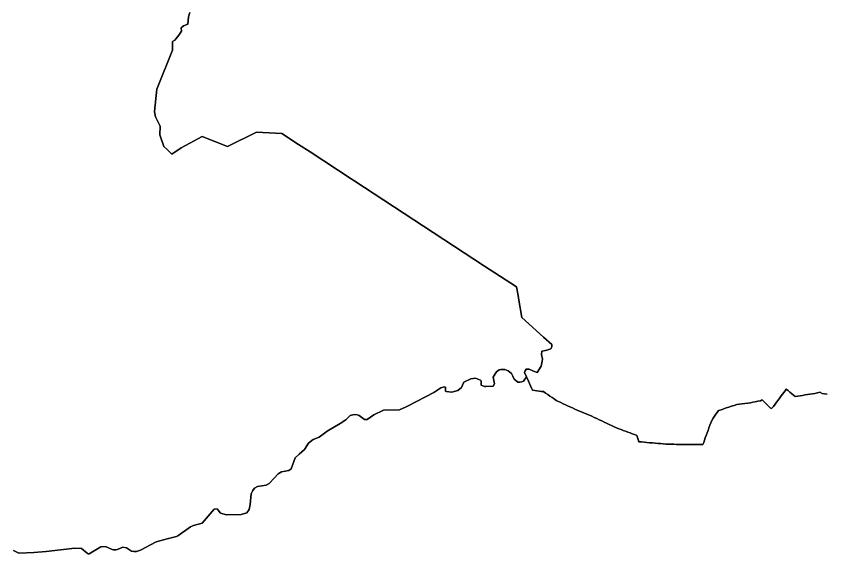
# Model space of a CAD drawing. Header units: inches. Extents: x 130170 to 284068, y 377793 to 804530.
# Drawn here: x 243564 to 246451, y 725009 to 726924 of the extents above; entities that cross this region are included whole.
import ezdxf

# ---------------------------------------------------------------- set-up
doc = ezdxf.new("R2010")
doc.units = ezdxf.units.IN
doc.header["$MEASUREMENT"] = 0
doc.layers.add('muni_il', color=7, linetype='Continuous')

msp = doc.modelspace()

# ---------------------------------------------------------------- linework, layer by layer
at = {"layer": 'muni_il'}
for points in [[(244182.2, 726936.3), (244177.5, 726921.1), (244175.9, 726894.9), (244159.9, 726889.5), (244151.5, 726882.1), (244153.2, 726870.1), (244143, 726855.9), (244129.3, 726838.4), (244120.3, 726833.1), (244121.1, 726802.1), (244064.5, 726663.9), (244056.5, 726584), (244056.3, 726582.4), (244060.1, 726565.6), (244077, 726531.6), (244076.1, 726500.6), (244089.7, 726459.2), (244101.7, 726448.5), (244117.8, 726431.6), (244151.9, 726455.1), (244226.7, 726494.8), (244316.9, 726459.7), (244419.5, 726510.3), (244509.8, 726505.8), (244569.3, 726467.1), (244610.7, 726440.1), (244757, 726344.2), (244770, 726335.7), (245049.4, 726152.7), (245231.8, 726032.7), (245346.2, 725959.1), (245351.8, 725929.3), (245354.6, 725912.6), (245364.9, 725850.5), (245442.5, 725779.9), (245471.8, 725754.6), (245472, 725745.6), (245468.8, 725739), (245454.3, 725734.3), (245449.6, 725733), (245436.1, 725730.3), (245434.8, 725719.1), (245438.3, 725702.4), (245437.1, 725695), (245433.6, 725676.8), (245419.9, 725655), (245406.5, 725659.5), (245390.8, 725666.8), (245380.9, 725666.1), (245377, 725660.7), (245374.6, 725654.8), (245381.5, 725639.4), (245381.5, 725639.4), (245371, 725623.4), (245365.6, 725620.8), (245358.5, 725619.6), (245351.3, 725620.2), (245343.4, 725625.5), (245338, 725630.8), (245333.3, 725641.6), (245328.2, 725651.3), (245316.4, 725660.6), (245304.2, 725665.6), (245290.7, 725665.6), (245284.5, 725663.6), (245275.4, 725657.3), (245269.8, 725650.1), (245263.5, 725638.3), (245268, 725614.7), (245262.9, 725605.8), (245236.5, 725604.2), (245232.3, 725604.3), (245220.6, 725609.4), (245219.7, 725625), (245218.4, 725627.7), (245200.3, 725634.8), (245183.5, 725632.4), (245158.2, 725620.4), (245153.8, 725609), (245149.9, 725601.2), (245137, 725590.1), (245116, 725584.2), (245095.3, 725586.5), (245092.9, 725588.4), (245093.5, 725601.8), (245088.5, 725604), (245076.2, 725599.7), (245051.8, 725583.2), (244960, 725535.6), (244953.2, 725532.8), (244929, 725521.5), (244872.7, 725519.8), (244838.5, 725503.3), (244814.5, 725487.7), (244808.7, 725486.7), (244804.4, 725487.1), (244785.8, 725501.8), (244778.3, 725504.1), (244768.3, 725504.7), (244753.7, 725501.4), (244738, 725486.2), (244718.3, 725472.6), (244672.1, 725445.9), (244643.6, 725424.7), (244621.7, 725416.3), (244605.6, 725402.9), (244591.2, 725380.3), (244571.7, 725363.3), (244558.2, 725350.7), (244553.5, 725337.8), (244543.8, 725311.5), (244534.8, 725305.8), (244509.3, 725300.6), (244497.2, 725294.1), (244482.4, 725278.5), (244464.8, 725259.5), (244454.9, 725252.7), (244423.9, 725249), (244412.8, 725242.2), (244406.7, 725233.8), (244400.7, 725222.8), (244397.4, 725184.6), (244393.5, 725166.6), (244385.3, 725154.4), (244365.5, 725148.6), (244312.4, 725147.4), (244292.7, 725153.4), (244290.3, 725155), (244281, 725168.1), (244279.8, 725168.4), (244268.7, 725167.8), (244226.4, 725117.6), (244195.6, 725109.1), (244184.3, 725104.9), (244139.8, 725072.6), (244134.7, 725070.5), (244102.2, 725062.1), (244062, 725051.5), (244007, 725022.3), (243993.1, 725017.2), (243982.5, 725016.8), (243974.8, 725018.1), (243964.6, 725025), (243956.8, 725030.3), (243943.6, 725032), (243927.7, 725025.8), (243920.2, 725023.4), (243910.6, 725023.5), (243905.3, 725023.8), (243882.4, 725035), (243865, 725033.8), (243823.9, 725008.8), (243820.9, 725008.8), (243816.8, 725011.2), (243797.1, 725028.1), (243772.4, 725029.3), (243670.9, 725017.1), (243627.1, 725013.3), (243573.7, 725011.2), (243554.6, 725020.7)], [(246452.6, 725577.7), (246443.6, 725578.8), (246434.6, 725580), (246426.7, 725584.5), (246417.9, 725582.3), (246409, 725580.2), (246400.3, 725578.8), (246391.5, 725577.4), (246382.8, 725576), (246374, 725574.6), (246365.2, 725573.2), (246356.5, 725571.9), (246347.7, 725570.5), (246339, 725569.1), (246332.6, 725574.3), (246326.3, 725579.6), (246320, 725584.8), (246313.7, 725590), (246307.3, 725595.3), (246302.8, 725589.3), (246298.2, 725583.3), (246293.7, 725577.4), (246289.1, 725571.4), (246283.6, 725563.8), (246278.2, 725556.3), (246272.7, 725548.8), (246267.3, 725541.3), (246261.1, 725533.7), (246255, 725526.1), (246249.3, 725528.8), (246242.3, 725535.9), (246235.4, 725543), (246228.4, 725550.1), (246221.5, 725557.2), (246214.9, 725554.1), (246205.3, 725552.3), (246196.6, 725550.5), (246188, 725548.8), (246179.3, 725547), (246169.6, 725545.7), (246159.8, 725544.3), (246150.1, 725542.9), (246140.3, 725541.6), (246130.6, 725540.2), (246121.3, 725537.2), (246112.1, 725534.2), (246102.8, 725531.2), (246093.5, 725528.1), (246084.3, 725525.1), (246075, 725522.1), (246065.7, 725519.1), (246061, 725512.6), (246056.3, 725506.2), (246051.3, 725498.7), (246046.4, 725491.3), (246041.5, 725483.8), (246038.6, 725475.6), (246035.1, 725466.6), (246031.7, 725457.5), (246028.3, 725448.5), (246024.8, 725439.5), (246021.4, 725430.4), (246018.6, 725422.2), (246015.8, 725414), (246013.1, 725405.8), (246010.3, 725397.6), (246000.9, 725397.7), (245991.5, 725397.8), (245982.2, 725397.9), (245972.8, 725398), (245963.4, 725398.1), (245954, 725398.2), (245944.6, 725398.3), (245935.2, 725398.4), (245925.9, 725398.5), (245916.5, 725398.6), (245907.1, 725398.7), (245897.7, 725398.8), (245888.3, 725398.9), (245878.6, 725399.7), (245868.9, 725400.5), (245859.2, 725401.3), (245849.5, 725402.2), (245839.8, 725403), (245830, 725403.8), (245820.3, 725404.6), (245810.6, 725405.4), (245800.9, 725406.3), (245791.2, 725407.1), (245781.5, 725407.9), (245779.3, 725415.5), (245777.1, 725423.1), (245774.9, 725430.7), (245766.8, 725433.6), (245758.7, 725436.5), (245750.6, 725439.4), (245742.5, 725442.2), (245734.4, 725445.1), (245726.3, 725448), (245718.4, 725451.2), (245710.5, 725454.3), (245702.6, 725457.4), (245693.8, 725461.6), (245684.9, 725465.7), (245676.1, 725469.8), (245667.3, 725473.9), (245658.5, 725478), (245649.7, 725482.1), (245640.8, 725486.2), (245632, 725490.3), (245623.2, 725494.4), (245614.4, 725498.5), (245605.7, 725502.2), (245597.1, 725505.9), (245588.4, 725509.6), (245579.8, 725513.3), (245571.1, 725517), (245562.5, 725520.7), (245553.8, 725524.4), (245545.2, 725528.1), (245536.5, 725531.9), (245528.4, 725535.7), (245520.3, 725539.6), (245512.2, 725543.5), (245504.2, 725547.4), (245496.1, 725551.3), (245488, 725555.2), (245480.3, 725560.4), (245472.7, 725565.5), (245465, 725570.7), (245457.4, 725575.9), (245449.7, 725581.1), (245442.1, 725586.3), (245434.4, 725587.4), (245426.8, 725588.4), (245418.8, 725589.4), (245410.9, 725590.3), (245403, 725591.3), (245399.4, 725599.3), (245395.8, 725607.3), (245392.2, 725615.3), (245388.6, 725623.3), (245385.1, 725631.4), (245381.5, 725639.4), (245374.6, 725654.8), (245377, 725660.7), (245380.9, 725666.1), (245390.8, 725666.8), (245406.5, 725659.5), (245419.9, 725655), (245433.6, 725676.8), (245437.1, 725695), (245438.3, 725702.4), (245434.8, 725719.1), (245436.1, 725730.3), (245449.6, 725733), (245454.3, 725734.3), (245468.8, 725739), (245472, 725745.6), (245471.8, 725754.6), (245442.5, 725779.9), (245364.9, 725850.5), (245354.6, 725912.6), (245351.8, 725929.3), (245346.2, 725959.1), (245231.8, 726032.7), (245049.4, 726152.7), (244770, 726335.7), (244757, 726344.2), (244610.7, 726440.1), (244569.3, 726467.1), (244509.8, 726505.8), (244419.5, 726510.3), (244316.9, 726459.7), (244226.7, 726494.8), (244151.9, 726455.1), (244117.8, 726431.6), (244101.7, 726448.5), (244089.7, 726459.2), (244076.1, 726500.6), (244077, 726531.6), (244060.1, 726565.6), (244056.3, 726582.4), (244056.5, 726584), (244064.5, 726663.9), (244121.1, 726802.1), (244120.3, 726833.1), (244129.3, 726838.4), (244143, 726855.9), (244153.2, 726870.1), (244151.5, 726882.1), (244159.9, 726889.5), (244175.9, 726894.9), (244177.5, 726921.1), (244182.2, 726936.3)], [(243554.6, 725020.7), (243573.7, 725011.2), (243627.1, 725013.3), (243670.9, 725017.1), (243772.4, 725029.3), (243797.1, 725028.1), (243816.8, 725011.2), (243820.9, 725008.8), (243823.9, 725008.8), (243865, 725033.8), (243882.4, 725035), (243905.3, 725023.8), (243910.6, 725023.5), (243920.2, 725023.4), (243927.7, 725025.8), (243943.6, 725032), (243956.8, 725030.3), (243964.6, 725025), (243974.8, 725018.1), (243982.5, 725016.8), (243993.1, 725017.2), (244007, 725022.3), (244062, 725051.5), (244102.2, 725062.1), (244134.7, 725070.5), (244139.8, 725072.6), (244184.3, 725104.9), (244195.6, 725109.1), (244226.4, 725117.6), (244268.7, 725167.8), (244279.8, 725168.4), (244281, 725168.1), (244290.3, 725155), (244292.7, 725153.4), (244312.4, 725147.4), (244365.5, 725148.6), (244385.3, 725154.4), (244393.5, 725166.6), (244397.4, 725184.6), (244400.7, 725222.8), (244406.7, 725233.8), (244412.8, 725242.2), (244423.9, 725249), (244454.9, 725252.7), (244464.8, 725259.5), (244482.4, 725278.5), (244497.2, 725294.1), (244509.3, 725300.6), (244534.8, 725305.8), (244543.8, 725311.5), (244553.5, 725337.8), (244558.2, 725350.7), (244571.7, 725363.3), (244591.2, 725380.3), (244605.6, 725402.9), (244621.7, 725416.3), (244643.6, 725424.7), (244672.1, 725445.9), (244718.3, 725472.6), (244738, 725486.2), (244753.7, 725501.4), (244768.3, 725504.7), (244778.3, 725504.1), (244785.8, 725501.8), (244804.4, 725487.1), (244808.7, 725486.7), (244814.5, 725487.7), (244838.5, 725503.3), (244872.7, 725519.8), (244929, 725521.5), (244953.2, 725532.8), (244960, 725535.6), (245051.8, 725583.2), (245076.2, 725599.7), (245088.5, 725604), (245093.5, 725601.8), (245092.9, 725588.4), (245095.3, 725586.5), (245116, 725584.2), (245137, 725590.1), (245149.9, 725601.2), (245153.8, 725609), (245158.2, 725620.4), (245183.5, 725632.4), (245200.3, 725634.8), (245218.4, 725627.7), (245219.7, 725625), (245220.6, 725609.4), (245232.3, 725604.3), (245236.5, 725604.2), (245262.9, 725605.8), (245268, 725614.7), (245263.5, 725638.3), (245269.8, 725650.1), (245275.4, 725657.3), (245284.5, 725663.6), (245290.7, 725665.6), (245304.2, 725665.6), (245316.4, 725660.6), (245328.2, 725651.3), (245333.3, 725641.6), (245338, 725630.8), (245343.4, 725625.5), (245351.3, 725620.2), (245358.5, 725619.6), (245365.6, 725620.8), (245371, 725623.4), (245381.5, 725639.4), (245385.1, 725631.4), (245388.6, 725623.3), (245392.2, 725615.3), (245395.8, 725607.3), (245399.4, 725599.3), (245403, 725591.3), (245410.9, 725590.3), (245418.8, 725589.4), (245426.8, 725588.4), (245434.4, 725587.4), (245442.1, 725586.3), (245449.7, 725581.1), (245457.4, 725575.9), (245465, 725570.7), (245472.7, 725565.5), (245480.3, 725560.4), (245488, 725555.2), (245496.1, 725551.3), (245504.2, 725547.4), (245512.2, 725543.5), (245520.3, 725539.6), (245528.4, 725535.7), (245536.5, 725531.9), (245545.2, 725528.1), (245553.8, 725524.4), (245562.5, 725520.7), (245571.1, 725517), (245579.8, 725513.3), (245588.4, 725509.6), (245597.1, 725505.9), (245605.7, 725502.2), (245614.4, 725498.5), (245623.2, 725494.4), (245632, 725490.3), (245640.8, 725486.2), (245649.7, 725482.1), (245658.5, 725478), (245667.3, 725473.9), (245676.1, 725469.8), (245684.9, 725465.7), (245693.8, 725461.6), (245702.6, 725457.4), (245710.5, 725454.3), (245718.4, 725451.2), (245726.3, 725448), (245734.4, 725445.1), (245742.5, 725442.2), (245750.6, 725439.4), (245758.7, 725436.5), (245766.8, 725433.6), (245774.9, 725430.7), (245777.1, 725423.1), (245779.3, 725415.5), (245781.5, 725407.9), (245791.2, 725407.1), (245800.9, 725406.3), (245810.6, 725405.4), (245820.3, 725404.6), (245830, 725403.8), (245839.8, 725403), (245849.5, 725402.2), (245859.2, 725401.3), (245868.9, 725400.5), (245878.6, 725399.7), (245888.3, 725398.9), (245897.7, 725398.8), (245907.1, 725398.7), (245916.5, 725398.6), (245925.9, 725398.5), (245935.2, 725398.4), (245944.6, 725398.3), (245954, 725398.2), (245963.4, 725398.1), (245972.8, 725398), (245982.2, 725397.9), (245991.5, 725397.8), (246000.9, 725397.7), (246010.3, 725397.6), (246013.1, 725405.8), (246015.8, 725414), (246018.6, 725422.2), (246021.4, 725430.4), (246024.8, 725439.5), (246028.3, 725448.5), (246031.7, 725457.5), (246035.1, 725466.6), (246038.6, 725475.6), (246041.5, 725483.8), (246046.4, 725491.3), (246051.3, 725498.7), (246056.3, 725506.2), (246061, 725512.6), (246065.7, 725519.1), (246075, 725522.1), (246084.3, 725525.1), (246093.5, 725528.1), (246102.8, 725531.2), (246112.1, 725534.2), (246121.3, 725537.2), (246130.6, 725540.2), (246140.3, 725541.6), (246150.1, 725542.9), (246159.8, 725544.3), (246169.6, 725545.7), (246179.3, 725547), (246188, 725548.8), (246196.6, 725550.5), (246205.3, 725552.3), (246214.9, 725554.1), (246221.5, 725557.2), (246228.4, 725550.1), (246235.4, 725543), (246242.3, 725535.9), (246249.3, 725528.8), (246255, 725526.1), (246261.1, 725533.7), (246267.3, 725541.3), (246272.7, 725548.8), (246278.2, 725556.3), (246283.6, 725563.8), (246289.1, 725571.4), (246293.7, 725577.4), (246298.2, 725583.3), (246302.8, 725589.3), (246307.3, 725595.3), (246313.7, 725590), (246320, 725584.8), (246326.3, 725579.6), (246332.6, 725574.3), (246339, 725569.1), (246347.7, 725570.5), (246356.5, 725571.9), (246365.2, 725573.2), (246374, 725574.6), (246382.8, 725576), (246391.5, 725577.4), (246400.3, 725578.8), (246409, 725580.2), (246417.9, 725582.3), (246426.7, 725584.5), (246434.6, 725580), (246443.6, 725578.8), (246452.6, 725577.7)]]:
    msp.add_lwpolyline(points, dxfattribs=at)

doc.saveas('drawing.dxf')
